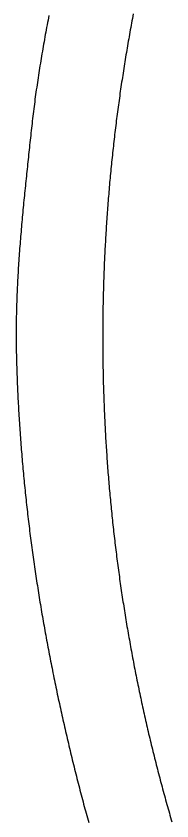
# Model space of a CAD drawing. Header units: millimetres. Extents: x 17 to 1517, y 15 to 1503.
# Drawn here: x 16.9 to 81.4, y 559.8 to 893.5 of the extents above; entities that cross this region are included whole.
import ezdxf

# ---------------------------------------------------------------- set-up
doc = ezdxf.new("R2010")
doc.units = ezdxf.units.MM
doc.layers.add('0_0_0', color=3, linetype='Continuous')

msp = doc.modelspace()

# ---------------------------------------------------------------- linework, layer by layer
at = {"layer": '0_0_0'}
for points in [[(65.4328, 894.376), (65.2543, 893.4352), (65.0771, 892.4943), (64.9012, 891.5533), (64.7266, 890.6121), (64.5532, 889.6708), (64.3812, 888.7293), (64.2104, 887.7878), (64.0408, 886.846), (63.8726, 885.9042), (63.7056, 884.9622), (63.5399, 884.0201), (63.3755, 883.0779), (63.2123, 882.1356), (63.0504, 881.1931), (62.8898, 880.2505), (62.7305, 879.3078), (62.5725, 878.3649), (62.4157, 877.422), (62.2602, 876.4789), (62.1059, 875.5357), (61.953, 874.5924), (61.8013, 873.6489), (61.6509, 872.7054), (61.5017, 871.7618), (61.3539, 870.818), (61.2073, 869.8741), (61.062, 868.9302), (60.9179, 867.9861), (60.7751, 867.0419), (60.6336, 866.0976), (60.4934, 865.1532), (60.3544, 864.2087), (60.2167, 863.2641), (60.0803, 862.3194), (59.9451, 861.3747), (59.8112, 860.4298), (59.6786, 859.4848), (59.5473, 858.5397), (59.4172, 857.5946), (59.2884, 856.6493), (59.1609, 855.704), (59.0346, 854.7585), (58.9096, 853.813), (58.7859, 852.8674), (58.6634, 851.9217), (58.5422, 850.976), (58.4223, 850.0301), (58.3037, 849.0842), (58.1863, 848.1382), (58.0702, 847.1921), (57.9553, 846.2459), (57.8417, 845.2997), (57.7294, 844.3534), (57.6184, 843.407), (57.5086, 842.4605), (57.4001, 841.514), (57.2928, 840.5674), (57.1868, 839.6207), (57.0821, 838.674), (56.9787, 837.7272), (56.8765, 836.7803), (56.7756, 835.8334), (56.6759, 834.8864), (56.5775, 833.9394), (56.4804, 832.9923), (56.3845, 832.0451), (56.2899, 831.0979), (56.1966, 830.1507), (56.1045, 829.2033), (56.0137, 828.256), (55.9242, 827.3085), (55.8359, 826.3611), (55.7489, 825.4135), (55.6632, 824.466), (55.5787, 823.5184), (55.4954, 822.5707), (55.4135, 821.623), (55.3328, 820.6753), (55.2533, 819.7275), (55.1752, 818.7797), (55.0983, 817.8318), (55.0226, 816.8839), (54.9482, 815.936), (54.8751, 814.988), (54.8032, 814.04), (54.7326, 813.092), (54.6633, 812.144), (54.5952, 811.1959), (54.5284, 810.2478), (54.4628, 809.2996), (54.3985, 808.3515), (54.3355, 807.4033), (54.2737, 806.4551), (54.2132, 805.5068), (54.1539, 804.5586), (54.0959, 803.6103), (54.0391, 802.662), (53.9837, 801.7137), (53.9294, 800.7654), (53.8765, 799.8171), (53.8247, 798.8688), (53.7743, 797.9204), (53.7251, 796.9721), (53.6771, 796.0237), (53.6305, 795.0753), (53.585, 794.1269), (53.5409, 793.1786), (53.498, 792.2302), (53.4563, 791.2818), (53.4159, 790.3334), (53.3768, 789.385), (53.3389, 788.4366), (53.3022, 787.4883), (53.2669, 786.5399), (53.2328, 785.5915), (53.1999, 784.6432), (53.1683, 783.6948), (53.1379, 782.7465), (53.1088, 781.7981), (53.081, 780.8498), (53.0544, 779.9015), (53.0291, 778.9532), (53.005, 778.005), (52.9821, 777.0567), (52.9606, 776.1085), (52.9402, 775.1603), (52.9212, 774.2121), (52.9034, 773.2639), (52.8868, 772.3158), (52.8715, 771.3676), (52.8574, 770.4195), (52.8446, 769.4715), (52.8331, 768.5235), (52.8228, 767.5755), (52.8137, 766.6275), (52.8059, 765.6795), (52.7994, 764.7316), (52.7941, 763.7838), (52.79, 762.836), (52.7873, 761.8882), (52.7857, 760.9404), (52.7854, 759.9927), (52.7864, 759.045), (52.7886, 758.0974), (52.792, 757.1498), (52.7967, 756.2023), (52.8027, 755.2548), (52.8099, 754.3074), (52.8184, 753.36), (52.8281, 752.4127), (52.839, 751.4654), (52.8512, 750.5182), (52.8647, 749.571), (52.8794, 748.6239), (52.8953, 747.6768), (52.9125, 746.7299), (52.9309, 745.7829), (52.9506, 744.836), (52.9716, 743.8892), (52.9937, 742.9425), (53.0172, 741.9958), (53.0419, 741.0492), (53.0678, 740.1027), (53.0949, 739.1562), (53.1234, 738.2098), (53.153, 737.2635), (53.1839, 736.3172), (53.2161, 735.371), (53.2495, 734.4249), (53.2841, 733.4789), (53.32, 732.5329), (53.3571, 731.5871), (53.3955, 730.6413), (53.4351, 729.6956), (53.476, 728.7499), (53.5181, 727.8044), (53.5614, 726.859), (53.606, 725.9136), (53.6519, 724.9683), (53.699, 724.0231), (53.7473, 723.0781), (53.7969, 722.1331), (53.8477, 721.1882), (53.8997, 720.2433), (53.953, 719.2986), (54.0075, 718.354), (54.0633, 717.4095), (54.1203, 716.4651), (54.1786, 715.5208), (54.2381, 714.5766), (54.2989, 713.6325), (54.3608, 712.6885), (54.4241, 711.7446), (54.4885, 710.8008), (54.5542, 709.8571), (54.6212, 708.9136), (54.6894, 707.9701), (54.7588, 707.0268), (54.8295, 706.0836), (54.9014, 705.1405), (54.9745, 704.1975), (55.0489, 703.2546), (55.1245, 702.3119), (55.2014, 701.3692), (55.2795, 700.4267), (55.3588, 699.4844), (55.4394, 698.5421), (55.5212, 697.6), (55.6043, 696.658), (55.6886, 695.7161), (55.7741, 694.7744), (55.8609, 693.8328), (55.9489, 692.8913), (56.0381, 691.9499), (56.1286, 691.0087), (56.2203, 690.0677), (56.3132, 689.1267), (56.4074, 688.186), (56.5028, 687.2453), (56.5995, 686.3048), (56.6974, 685.3644), (56.7965, 684.4242), (56.8969, 683.4841), (56.9985, 682.5442), (57.1013, 681.6044), (57.2054, 680.6648), (57.3107, 679.7253), (57.4172, 678.786), (57.525, 677.8468), (57.634, 676.9078), (57.7442, 675.969), (57.8557, 675.0303), (57.9684, 674.0917), (58.0823, 673.1533), (58.1975, 672.2151), (58.3139, 671.2771), (58.4315, 670.3392), (58.5504, 669.4014), (58.6705, 668.4639), (58.7918, 667.5265), (58.9144, 666.5893), (59.0381, 665.6522), (59.1632, 664.7153), (59.2894, 663.7786), (59.4169, 662.8421), (59.5456, 661.9057), (59.6756, 660.9695), (59.8067, 660.0335), (59.9392, 659.0977), (60.0728, 658.1621), (60.2077, 657.2266), (60.3438, 656.2913), (60.4811, 655.3562), (60.6196, 654.4213), (60.7594, 653.4866), (60.9004, 652.5521), (61.0427, 651.6177), (61.1861, 650.6836), (61.3308, 649.7496), (61.4768, 648.8159), (61.6239, 647.8823), (61.7723, 646.9489), (61.9219, 646.0158), (62.0727, 645.0828), (62.2248, 644.15), (62.3781, 643.2174), (62.5326, 642.2851), (62.6884, 641.3529), (62.8453, 640.4209), (63.0035, 639.4892), (63.163, 638.5576), (63.3236, 637.6263), (63.4855, 636.6952), (63.6486, 635.7643), (63.8129, 634.8336), (63.9785, 633.9031), (64.1452, 632.9728), (64.3132, 632.0428), (64.4825, 631.1129), (64.6529, 630.1833), (64.8246, 629.2539), (64.9975, 628.3247), (65.1716, 627.3958), (65.3469, 626.4671), (65.5235, 625.5386), (65.7013, 624.6103), (65.8803, 623.6823), (66.0605, 622.7545), (66.242, 621.8269), (66.4247, 620.8995), (66.6086, 619.9724), (66.7937, 619.0455), (66.9801, 618.1189), (67.1676, 617.1925), (67.3564, 616.2663), (67.5464, 615.3404), (67.7377, 614.4147), (67.9301, 613.4893), (68.1238, 612.5641), (68.3187, 611.6391), (68.5148, 610.7144), (68.7121, 609.79), (68.9107, 608.8658), (69.1105, 607.9418), (69.3115, 607.0181), (69.5137, 606.0947), (69.7171, 605.1715), (69.9218, 604.2485), (70.1276, 603.3259), (70.3347, 602.4034), (70.543, 601.4813), (70.7526, 600.5594), (70.9633, 599.6377), (71.1753, 598.7164), (71.3884, 597.7952), (71.6028, 596.8744), (71.8185, 595.9538), (72.0353, 595.0335), (72.2533, 594.1135), (72.4726, 593.1937), (72.6931, 592.2742), (72.9148, 591.355), (73.1377, 590.436), (73.3618, 589.5174), (73.5872, 588.599), (73.8138, 587.6809), (74.0415, 586.763), (74.2705, 585.8455), (74.5007, 584.9282), (74.7322, 584.0112), (74.9648, 583.0946), (75.1986, 582.1781), (75.4337, 581.262), (75.67, 580.3462), (75.9075, 579.4306), (76.1462, 578.5154), (76.3861, 577.6004), (76.6273, 576.6858), (76.8696, 575.7714), (77.1132, 574.8574), (77.3579, 573.9436), (77.6039, 573.0301), (77.8511, 572.1169), (78.0995, 571.2041), (78.3492, 570.2915), (78.6, 569.3793), (78.852, 568.4673), (79.1053, 567.5557), (79.3598, 566.6443), (79.6155, 565.7333), (79.8724, 564.8226), (80.1305, 563.9122), (80.3898, 563.0021), (80.6503, 562.0923), (80.912, 561.1829), (81.175, 560.2738), (81.4391, 559.3649)], [(30.5043, 893.7711), (30.3123, 892.7814), (30.1217, 891.7915), (29.9326, 890.8013), (29.7449, 889.8108), (29.5587, 888.8201), (29.374, 887.8291), (29.1908, 886.8379), (29.0091, 885.8464), (28.8289, 884.8547), (28.6504, 883.8627), (28.4733, 882.8704), (28.2979, 881.8779), (28.124, 880.8852), (27.9518, 879.8922), (27.7812, 878.899), (27.6122, 877.9056), (27.4449, 876.9119), (27.2793, 875.9179), (27.1154, 874.9238), (26.9532, 873.9294), (26.7926, 872.9348), (26.6339, 871.9399), (26.4769, 870.9448), (26.3216, 869.9495), (26.1681, 868.954), (26.0165, 867.9582), (25.8666, 866.9623), (25.7186, 865.9661), (25.5724, 864.9697), (25.4281, 863.9731), (25.2856, 862.9763), (25.1451, 861.9793), (25.0064, 860.982), (24.8697, 859.9846), (24.7349, 858.9869), (24.602, 857.9891), (24.4712, 856.991), (24.3423, 855.9928), (24.2154, 854.9944), (24.0905, 853.9957), (23.9676, 852.9969), (23.8468, 851.9979), (23.7281, 850.9987), (23.6114, 849.9993), (23.4968, 848.9997), (23.3843, 848), (23.274, 847.0001), (23.1658, 846), (23.0595, 845.0086), (22.953, 844.0168), (22.8464, 843.0247), (22.7396, 842.0321), (22.6328, 841.0391), (22.5259, 840.0457), (22.419, 839.052), (22.3121, 838.0579), (22.2053, 837.0634), (22.0985, 836.0685), (21.9919, 835.0733), (21.8855, 834.0778), (21.7792, 833.0819), (21.6732, 832.0857), (21.5674, 831.0892), (21.4619, 830.0923), (21.3568, 829.0952), (21.252, 828.0977), (21.1477, 827.1), (21.0438, 826.102), (20.9403, 825.1037), (20.8374, 824.1052), (20.735, 823.1063), (20.6332, 822.1073), (20.532, 821.108), (20.4315, 820.1084), (20.3316, 819.1086), (20.2325, 818.1087), (20.1341, 817.1084), (20.0365, 816.108), (19.9398, 815.1074), (19.8438, 814.1066), (19.7488, 813.1056), (19.6548, 812.1045), (19.5617, 811.1031), (19.4696, 810.1016), (19.3785, 809.1), (19.2885, 808.0982), (19.1996, 807.0963), (19.1118, 806.0942), (19.0253, 805.0921), (18.9399, 804.0898), (18.8558, 803.0874), (18.7729, 802.0849), (18.6914, 801.0823), (18.6113, 800.0796), (18.5325, 799.0769), (18.4551, 798.0741), (18.3792, 797.0712), (18.3048, 796.0682), (18.2319, 795.0653), (18.1606, 794.0622), (18.0909, 793.0592), (18.0228, 792.0561), (17.9564, 791.0531), (17.8917, 790.05), (17.8287, 789.0469), (17.7675, 788.0438), (17.7081, 787.0407), (17.6505, 786.0377), (17.5948, 785.0347), (17.5411, 784.0317), (17.4893, 783.0288), (17.4394, 782.0259), (17.3916, 781.0231), (17.3459, 780.0203), (17.3022, 779.0176), (17.2606, 778.0151), (17.2212, 777.0126), (17.184, 776.0102), (17.1491, 775.0079), (17.1164, 774.0057), (17.0859, 773.0036), (17.0579, 772.0017), (17.0322, 770.9999), (17.0089, 769.9983), (16.988, 768.9968), (16.9696, 767.9955), (16.9537, 766.9943), (16.9404, 765.9933), (16.9296, 764.9925), (16.9215, 763.9919), (16.916, 762.9915), (16.9132, 761.9913), (16.9131, 760.9913), (16.9158, 759.9915), (16.9213, 758.992), (16.9295, 757.9927), (16.9407, 756.9936), (16.9547, 755.9948), (16.9717, 754.9962), (16.9916, 753.998), (17.0146, 753), (17.0401, 751.9879), (17.067, 750.9762), (17.0954, 749.9649), (17.1253, 748.9539), (17.1565, 747.9433), (17.1892, 746.9331), (17.2234, 745.9232), (17.2589, 744.9137), (17.2959, 743.9045), (17.3343, 742.8957), (17.3741, 741.8872), (17.4154, 740.8791), (17.458, 739.8714), (17.5021, 738.864), (17.5476, 737.8569), (17.5945, 736.8502), (17.6428, 735.8439), (17.6925, 734.8379), (17.7436, 733.8322), (17.7961, 732.8269), (17.85, 731.8219), (17.9053, 730.8173), (17.962, 729.813), (18.0201, 728.809), (18.0795, 727.8054), (18.1404, 726.8021), (18.2026, 725.7992), (18.2662, 724.7965), (18.3312, 723.7942), (18.3976, 722.7923), (18.4653, 721.7906), (18.5344, 720.7893), (18.6049, 719.7884), (18.6768, 718.7877), (18.75, 717.7874), (18.8246, 716.7874), (18.9005, 715.7877), (18.9778, 714.7883), (19.0565, 713.7892), (19.1365, 712.7905), (19.2178, 711.7921), (19.3006, 710.794), (19.3846, 709.7962), (19.47, 708.7987), (19.5567, 707.8015), (19.6448, 706.8047), (19.7342, 705.8081), (19.825, 704.8119), (19.9171, 703.8159), (20.0105, 702.8203), (20.1052, 701.825), (20.2013, 700.8299), (20.2987, 699.8352), (20.3974, 698.8408), (20.4974, 697.8466), (20.5988, 696.8528), (20.7014, 695.8592), (20.8054, 694.866), (20.9107, 693.873), (21.0173, 692.8803), (21.1252, 691.888), (21.2344, 690.8959), (21.3449, 689.9041), (21.4567, 688.9125), (21.5698, 687.9213), (21.6842, 686.9304), (21.7998, 685.9397), (21.9168, 684.9493), (22.035, 683.9592), (22.1546, 682.9693), (22.2754, 681.9798), (22.3975, 680.9905), (22.5209, 680.0015), (22.6455, 679.0128), (22.7714, 678.0243), (22.8986, 677.0361), (23.0271, 676.0482), (23.1568, 675.0605), (23.2878, 674.0731), (23.4201, 673.086), (23.5536, 672.0991), (23.6883, 671.1125), (23.8244, 670.1262), (23.9616, 669.1401), (24.1002, 668.1543), (24.2399, 667.1687), (24.3809, 666.1834), (24.5232, 665.1984), (24.6667, 664.2136), (24.8114, 663.229), (24.9574, 662.2447), (25.1046, 661.2607), (25.253, 660.2769), (25.4027, 659.2933), (25.5536, 658.31), (25.7057, 657.3269), (25.8591, 656.3441), (26.0136, 655.3615), (26.1694, 654.3792), (26.3264, 653.3971), (26.4846, 652.4152), (26.644, 651.4336), (26.8046, 650.4522), (26.9664, 649.471), (27.1295, 648.4901), (27.2937, 647.5094), (27.4591, 646.5289), (27.6258, 645.5487), (27.7936, 644.5687), (27.9626, 643.5889), (28.1328, 642.6093), (28.3042, 641.63), (28.4768, 640.6509), (28.6505, 639.672), (28.8255, 638.6933), (29.0016, 637.7148), (29.1789, 636.7366), (29.3574, 635.7586), (29.537, 634.7807), (29.7178, 633.8031), (29.8998, 632.8258), (30.0829, 631.8486), (30.2672, 630.8716), (30.4527, 629.8948), (30.6393, 628.9183), (30.8271, 627.9419), (31.016, 626.9658), (31.2061, 625.9898), (31.3973, 625.0141), (31.5897, 624.0385), (31.7832, 623.0632), (31.9778, 622.0881), (32.1736, 621.1131), (32.3706, 620.1383), (32.5686, 619.1638), (32.7678, 618.1894), (32.9681, 617.2152), (33.1696, 616.2412), (33.3722, 615.2674), (33.5759, 614.2938), (33.7807, 613.3204), (33.9866, 612.3471), (34.1937, 611.374), (34.4019, 610.4012), (34.6112, 609.4285), (34.8216, 608.4559), (35.033, 607.4836), (35.2457, 606.5114), (35.4594, 605.5394), (35.6742, 604.5676), (35.8901, 603.5959), (36.1071, 602.6245), (36.3252, 601.6531), (36.5443, 600.682), (36.7646, 599.711), (36.986, 598.7402), (37.2084, 597.7696), (37.4319, 596.7991), (37.6565, 595.8288), (37.8822, 594.8586), (38.1089, 593.8886), (38.3368, 592.9188), (38.5657, 591.9491), (38.7956, 590.9796), (39.0266, 590.0102), (39.2587, 589.041), (39.4919, 588.0719), (39.7261, 587.103), (39.9614, 586.1342), (40.1977, 585.1656), (40.435, 584.1971), (40.6735, 583.2288), (40.9129, 582.2606), (41.1534, 581.2925), (41.395, 580.3246), (41.6376, 579.3569), (41.8812, 578.3892), (42.1259, 577.4218), (42.3716, 576.4544), (42.6183, 575.4872), (42.8661, 574.5201), (43.1148, 573.5531), (43.3646, 572.5863), (43.6155, 571.6196), (43.8673, 570.6531), (44.1202, 569.6866), (44.3741, 568.7203), (44.629, 567.7541), (44.8849, 566.7881), (45.1418, 565.8221), (45.3997, 564.8563), (45.6586, 563.8906), (45.9185, 562.925), (46.1794, 561.9595), (46.4413, 560.9942), (46.7042, 560.029), (46.9681, 559.0638)]]:
    msp.add_lwpolyline(points, dxfattribs=at)

doc.saveas('drawing.dxf')
